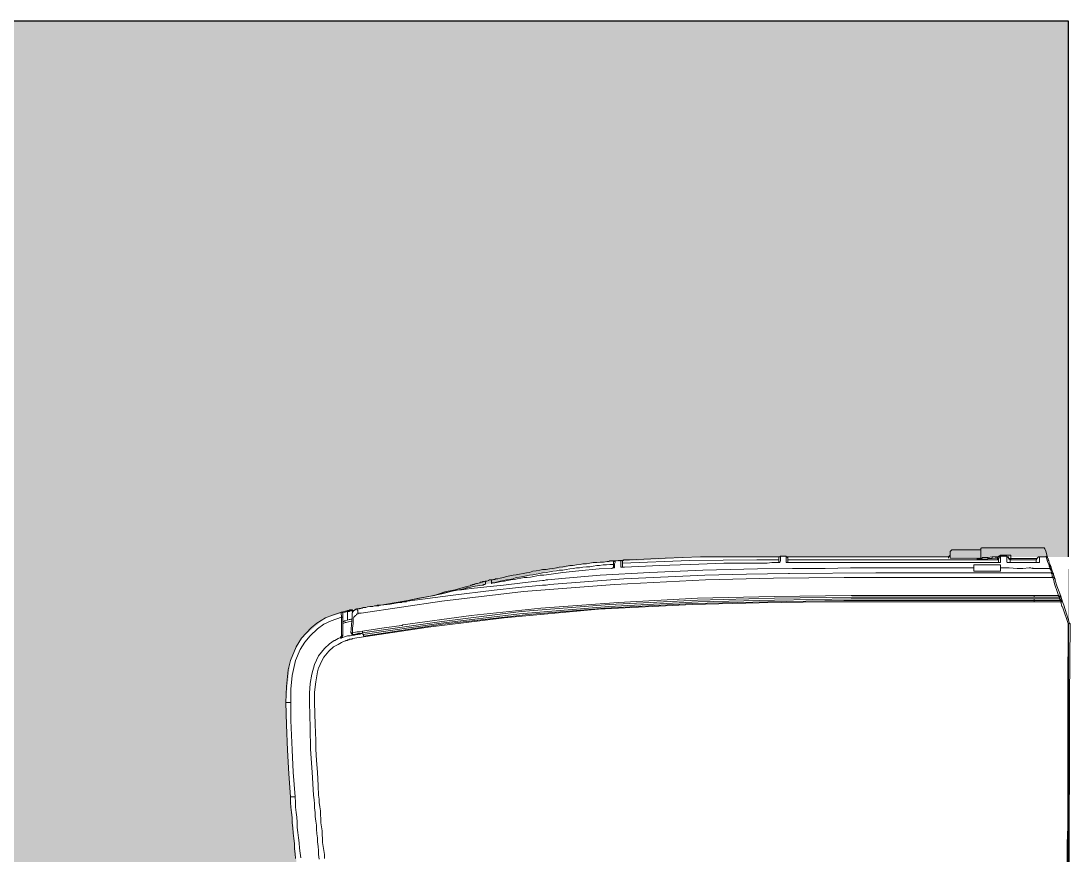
# Model space of a CAD drawing. Header units: millimetres. Extents: x -376000 to 292178, y -193032 to 188048.
# Drawn here: x -165378.8 to -165057.7, y -158762.5 to -158507.1 of the extents above; entities that cross this region are included whole.
import ezdxf

# ---------------------------------------------------------------- set-up
doc = ezdxf.new("R2010")
doc.units = ezdxf.units.MM
doc.layers.add('02_0.25', color=1, linetype='Continuous', lineweight=25, true_color=0xff0000)
doc.layers.add('04_0.10', color=7, linetype='Continuous', lineweight=9, true_color=0x0099ff)
doc.layers.add('_平面図（新設） (2D)', color=7, linetype='Continuous', lineweight=5)

# ---------------------------------------------------------------- blocks, each defined once
blk = doc.blocks.new('グループ-683')
at = {"layer": '04_0.10', "color": 251, "lineweight": 5}
for p, q in [((-165065.58, -158668.34), (-165065.93, -158668.34)), ((-165065.58, -158668.34), (-165065.93, -158668.34)), ((-165065.4, -158668.7), (-165065.58, -158668.34)), ((-165065.4, -158668.7), (-165065.05, -158669.4))]:
    blk.add_line(p, q, dxfattribs=at)
at = {"layer": '04_0.10', "color": 251, "lineweight": 5, "flags": 128}
for points in [[(-165093.78, -158669.05), (-165093.78, -158669.05), (-165093.61, -158669.05)], [(-165087.44, -158669.05), (-165090.43, -158669.05), (-165093.61, -158669.05)], [(-165086.55, -158669.05), (-165086.91, -158669.05), (-165087.26, -158669.05), (-165087.44, -158669.05)], [(-165084.97, -158669.05), (-165085.67, -158669.05), (-165086.55, -158669.05)], [(-165084.44, -158668.34), (-165084.44, -158668.34), (-165084.62, -158668.34), (-165084.79, -158668.34), (-165084.79, -158668.52), (-165084.97, -158668.52), (-165084.97, -158668.7), (-165084.97, -158668.87)], [(-165084.44, -158668.34), (-165084.44, -158668.34), (-165084.26, -158668.34), (-165084.09, -158668.34)], [(-165084.09, -158668.34), (-165079.68, -158668.34), (-165075.1, -158668.34), (-165070.52, -158668.34), (-165065.93, -158668.34)]]:
    blk.add_lwpolyline(points, dxfattribs=at)
at = {"color": 255, "linetype": 'Continuous'}
blk.add_wipeout([(-165251.62, -158682.77), (-165206.76, -158673.28), (-165170.8, -158671.16), (-165058, -158671.16), (-165059.24, -158955.81), (-165174.15, -158954.93), (-165182.96, -158951.05), (-165221.57, -158928.85), (-165251.35, -158909.28), (-165268.8, -158896.76), (-165276.03, -158870.5), (-165286.25, -158822.91), (-165294, -158769.87), (-165296.82, -158737.61), (-165297.71, -158715.75), (-165296.29, -158702.89), (-165292.95, -158696.01), (-165285.54, -158689.84), (-165277.26, -158687.38), (-165253.46, -158683.15), (-165252.23, -158682.97)], dxfattribs=at).dxf.layer = '04_0.10'
at = {"layer": '04_0.10', "color": 251, "lineweight": 5}
for p, q in [((-165144.54, -158670.99), (-165146.31, -158670.99)), ((-165094.31, -158670.64), (-165094.31, -158669.57)), ((-165094.31, -158671.52), (-165094.31, -158670.64)), ((-165084.97, -158671.52), (-165084.97, -158668.87)), ((-165077.04, -158670.99), (-165078.98, -158670.99)), ((-165076.51, -158670.64), (-165078.62, -158670.64)), ((-165076.86, -158671.16), (-165077.04, -158670.99)), ((-165076.51, -158670.64), (-165075.81, -158670.64)), ((-165075.81, -158671.69), (-165075.81, -158670.64)), ((-165064.52, -158671.34), (-165065.05, -158669.4)), ((-165064.88, -158670.99), (-165065.05, -158671.16)), ((-165199.01, -158672.57), (-165199.36, -158672.57)), ((-165198.83, -158672.57), (-165199.36, -158672.57)), ((-165194.78, -158674.33), (-165195.13, -158674.33)), ((-165192.49, -158672.04), (-165193.19, -158672.04)), ((-165146.83, -158672.04), (-165153.53, -158672.04)), ((-165147.89, -158671.16), (-165148.95, -158671.16)), ((-165147.89, -158671.16), (-165147.36, -158671.16)), ((-165147.01, -158672.92), (-165146.66, -158672.92)), ((-165146.48, -158672.92), (-165146.66, -158672.92)), ((-165144.37, -158672.92), (-165144.54, -158672.92)), ((-165144.37, -158672.92), (-165144.19, -158672.92)), ((-165079.51, -158672.04), (-165144.02, -158672.04)), ((-165143.49, -158671.16), (-165143.14, -158671.16)), ((-165141.9, -158671.16), (-165143.14, -158671.16)), ((-165142.96, -158671.16), (-165094.84, -158671.16)), ((-165086.03, -158671.52), (-165094.31, -158671.52)), ((-165082.85, -158671.34), (-165081.45, -158671.16)), ((-165082.68, -158671.69), (-165081.45, -158671.69)), ((-165080.39, -158671.16), (-165081.45, -158671.16)), ((-165080.39, -158671.52), (-165081.45, -158671.69)), ((-165079.86, -158671.16), (-165080.39, -158671.16)), ((-165080.39, -158671.52), (-165079.86, -158671.52)), ((-165079.86, -158671.52), (-165079.86, -158671.34)), ((-165079.86, -158671.52), (-165079.86, -158671.34)), ((-165079.86, -158671.52), (-165079.86, -158672.04)), ((-165079.51, -158672.92), (-165079.15, -158672.92)), ((-165079.33, -158671.16), (-165079.15, -158671.16)), ((-165078.98, -158672.75), (-165079.15, -158672.92)), ((-165077.04, -158672.75), (-165076.86, -158672.75)), ((-165076.86, -158672.92), (-165076.86, -158672.75)), ((-165076.69, -158672.92), (-165076.86, -158672.92)), ((-165075.98, -158672.92), (-165076.69, -158672.92)), ((-165076.51, -158671.52), (-165076.33, -158671.87)), ((-165076.16, -158671.87), (-165076.33, -158671.69)), ((-165076.33, -158671.87), (-165075.98, -158672.04)), ((-165076.16, -158671.87), (-165075.81, -158671.87)), ((-165075.81, -158671.87), (-165075.98, -158672.04)), ((-165068.05, -158672.04), (-165075.98, -158672.04)), ((-165075.81, -158671.69), (-165075.81, -158671.87)), ((-165075.81, -158671.69), (-165067.7, -158671.69)), ((-165067.35, -158672.92), (-165068.05, -158672.92)), ((-165067.7, -158671.69), (-165067.87, -158671.87)), ((-165067.7, -158671.52), (-165067.7, -158671.69)), ((-165067.17, -158672.92), (-165067.35, -158672.92)), ((-165066.99, -158672.92), (-165067.17, -158672.92)), ((-165065.4, -158671.16), (-165066.99, -158671.16)), ((-165065.05, -158671.16), (-165065.4, -158671.16)), ((-165063.82, -158673.63), (-165064.17, -158673.45)), ((-165063.47, -158674.16), (-165063.64, -158673.81)), ((-165063.47, -158674.33), (-165063.47, -158674.16)), ((-165063.47, -158674.33), (-165063.47, -158674.16)), ((-165063.47, -158674.33), (-165063.47, -158674.51)), ((-165063.47, -158674.33), (-165063.47, -158674.51)), ((-165197.06, -158674.51), (-165197.24, -158674.51)), ((-165099.77, -158674.51), (-165098.72, -158674.51)), ((-165099.77, -158674.51), (-165098.72, -158674.51)), ((-165098.72, -158674.51), (-165098.36, -158674.51)), ((-165098.72, -158674.51), (-165098.36, -158674.51)), ((-165098.36, -158674.51), (-165087.62, -158674.51)), ((-165098.36, -158674.51), (-165087.62, -158674.51)), ((-165087.62, -158674.51), (-165087.09, -158674.51)), ((-165087.62, -158674.51), (-165087.09, -158674.51)), ((-165080.04, -158675.57), (-165079.33, -158675.57)), ((-165073.87, -158674.69), (-165072.46, -158674.69)), ((-165073.87, -158674.69), (-165072.46, -158674.69)), ((-165072.1, -158674.69), (-165072.46, -158674.69)), ((-165072.1, -158674.69), (-165072.46, -158674.69)), ((-165072.1, -158674.69), (-165070.16, -158674.51)), ((-165072.1, -158674.69), (-165070.16, -158674.51)), ((-165070.16, -158674.51), (-165069.64, -158674.51)), ((-165070.16, -158674.51), (-165069.64, -158674.51)), ((-165070.16, -158674.51), (-165069.64, -158674.51)), ((-165063.82, -158674.69), (-165063.82, -158674.51)), ((-165063.82, -158674.69), (-165063.82, -158674.51)), ((-165063.47, -158674.51), (-165063.29, -158674.86)), ((-165063.47, -158674.51), (-165063.29, -158674.86)), ((-165063.29, -158674.86), (-165063.29, -158675.04)), ((-165063.29, -158674.86), (-165063.29, -158675.04)), ((-165063.29, -158675.04), (-165063.29, -158675.21)), ((-165063.29, -158675.04), (-165063.29, -158675.21)), ((-165063.29, -158675.04), (-165063.29, -158675.21)), ((-165063.29, -158675.21), (-165063.11, -158675.21)), ((-165063.29, -158675.21), (-165063.11, -158675.21)), ((-165063.29, -158675.21), (-165063.11, -158675.21)), ((-165063.11, -158675.39), (-165062.94, -158675.92)), ((-165063.11, -158675.39), (-165062.94, -158675.92)), ((-165063.11, -158675.39), (-165062.94, -158675.92)), ((-165062.94, -158675.92), (-165062.76, -158676.45)), ((-165062.94, -158675.92), (-165062.76, -158676.45)), ((-165062.94, -158675.92), (-165062.76, -158676.45)), ((-165062.76, -158676.45), (-165062.59, -158677.33)), ((-165062.76, -158676.45), (-165062.59, -158677.33)), ((-165062.76, -158676.45), (-165062.59, -158677.33)), ((-165062.59, -158677.33), (-165062.41, -158677.51)), ((-165062.59, -158677.33), (-165062.41, -158677.51)), ((-165062.41, -158677.33), (-165062.41, -158677.51)), ((-165062.41, -158677.51), (-165062.41, -158677.86)), ((-165062.41, -158677.51), (-165062.41, -158677.86)), ((-165062.41, -158677.51), (-165062.41, -158677.86)), ((-165242.72, -158680.33), (-165241.31, -158679.98)), ((-165239.01, -158679.27), (-165238.31, -158679.09)), ((-165236.55, -158679.45), (-165236.72, -158679.62)), ((-165234.61, -158679.09), (-165234.43, -158679.09)), ((-165232.84, -158677.86), (-165232.14, -158677.68)), ((-165062.41, -158679.45), (-165061.53, -158682.09)), ((-165062.41, -158679.45), (-165061.53, -158682.09)), ((-165062.23, -158678.04), (-165062.23, -158678.21)), ((-165062.23, -158678.04), (-165062.23, -158678.21)), ((-165062.23, -158678.04), (-165062.23, -158678.21)), ((-165062.06, -158678.57), (-165061.88, -158679.45)), ((-165062.06, -158678.57), (-165061.88, -158679.45)), ((-165062.06, -158678.57), (-165061.88, -158679.45)), ((-165061.88, -158679.45), (-165061.71, -158679.98)), ((-165061.88, -158679.45), (-165061.71, -158679.98)), ((-165061.88, -158679.45), (-165061.71, -158679.98)), ((-165061.71, -158679.98), (-165061.53, -158680.5)), ((-165061.71, -158679.98), (-165061.53, -158680.5)), ((-165061.71, -158679.98), (-165061.53, -158680.5)), ((-165061.53, -158680.5), (-165061.35, -158680.86)), ((-165061.53, -158680.5), (-165061.35, -158680.86)), ((-165061.53, -158680.5), (-165061.35, -158680.86)), ((-165061.53, -158682.09), (-165061.18, -158682.97)), ((-165061.53, -158682.09), (-165061.18, -158682.97)), ((-165061.53, -158682.09), (-165061.18, -158682.97)), ((-165061.35, -158680.86), (-165061, -158681.91)), ((-165061.35, -158680.86), (-165061, -158681.91)), ((-165061.35, -158680.86), (-165061, -158681.91)), ((-165060.82, -158683.15), (-165061.18, -158682.97)), ((-165061.18, -158682.97), (-165061.18, -158683.15)), ((-165061.18, -158682.97), (-165061.18, -158683.15)), ((-165061.18, -158682.97), (-165061.18, -158683.15)), ((-165061.18, -158683.15), (-165061, -158683.32)), ((-165061.18, -158683.15), (-165061, -158683.32)), ((-165061, -158681.91), (-165060.47, -158683.15)), ((-165061, -158681.91), (-165060.47, -158683.15)), ((-165061, -158681.91), (-165060.47, -158683.15)), ((-165061, -158683.32), (-165060.65, -158683.32)), ((-165061, -158683.32), (-165061, -158683.5)), ((-165061, -158683.32), (-165061, -158683.5)), ((-165060.82, -158684.03), (-165061, -158683.5)), ((-165060.82, -158684.03), (-165061, -158683.5)), ((-165060.65, -158683.32), (-165060.82, -158683.15)), ((-165060.82, -158683.5), (-165060.65, -158683.5)), ((-165060.65, -158683.5), (-165060.47, -158683.15)), ((-165060.47, -158683.15), (-165059.94, -158684.91)), ((-165060.47, -158683.15), (-165059.94, -158684.91)), ((-165275.85, -158687.2), (-165275.85, -158687.03)), ((-165274.09, -158686.67), (-165274.26, -158686.85)), ((-165268.8, -158685.97), (-165268.98, -158685.97)), ((-165084.97, -158684.91), (-165086.2, -158684.91)), ((-165084.97, -158684.91), (-165086.2, -158684.91)), ((-165068.58, -158684.56), (-165065.4, -158684.56)), ((-165068.58, -158684.91), (-165060.47, -158684.91)), ((-165065.4, -158684.56), (-165060.82, -158684.56)), ((-165060.82, -158684.56), (-165060.47, -158684.56)), ((-165060.12, -158684.74), (-165060.47, -158684.56)), ((-165060.3, -158684.74), (-165060.47, -158684.74)), ((-165060.12, -158686.32), (-165060.47, -158684.91)), ((-165060.47, -158684.91), (-165060.12, -158684.91)), ((-165060.3, -158684.74), (-165060.12, -158684.91)), ((-165059.94, -158684.91), (-165060.12, -158684.74)), ((-165059.94, -158686.5), (-165060.12, -158686.32)), ((-165059.94, -158684.91), (-165059.59, -158685.97)), ((-165059.94, -158684.91), (-165059.59, -158685.97)), ((-165059.77, -158687.03), (-165059.94, -158686.5)), ((-165059.77, -158687.03), (-165059.94, -158686.5)), ((-165058.18, -158691.61), (-165059.77, -158687.03)), ((-165059.59, -158685.97), (-165057.83, -158691.61)), ((-165280.61, -158688.08), (-165279.02, -158687.73)), ((-165280.26, -158688.26), (-165280.61, -158688.08)), ((-165280.61, -158695.13), (-165280.61, -158689.67)), ((-165280.26, -158688.26), (-165278.85, -158687.91)), ((-165280.26, -158689.67), (-165280.26, -158688.43)), ((-165280.26, -158690.38), (-165280.26, -158689.67)), ((-165280.26, -158690.38), (-165280.26, -158691.61)), ((-165278.85, -158687.91), (-165278.85, -158690.02)), ((-165277.44, -158689.49), (-165277.79, -158694.43)), ((-165277.44, -158689.49), (-165277.44, -158688.96)), ((-165277.26, -158688.26), (-165277.26, -158687.55)), ((-165275.5, -158688.43), (-165274.61, -158688.43)), ((-165280.26, -158695.13), (-165280.26, -158691.61)), ((-165058.18, -158691.79), (-165058.36, -158711.7)), ((-165058.18, -158691.61), (-165058.18, -158691.79)), ((-165057.65, -158691.61), (-165058.18, -158691.61)), ((-165058.18, -158691.61), (-165058.18, -158691.79)), ((-165057.65, -158691.79), (-165057.83, -158714.17)), ((-165057.65, -158691.61), (-165057.65, -158691.79)), ((-165277.79, -158694.43), (-165277.61, -158694.78)), ((-165277.61, -158694.43), (-165277.61, -158694.78)), ((-165277.26, -158694.43), (-165277.61, -158694.43)), ((-165277.61, -158694.78), (-165277.09, -158694.96)), ((-165277.61, -158694.78), (-165277.26, -158694.78)), ((-165274.09, -158694.96), (-165274.09, -158694.43)), ((-165279.55, -158696.9), (-165280.61, -158697.43)), ((-165058.36, -158711.7), (-165058.36, -158714.17)), ((-165058.36, -158714.17), (-165058.36, -158714.34)), ((-165058.36, -158714.52), (-165058.36, -158714.34)), ((-165058.36, -158714.52), (-165058.36, -158714.34)), ((-165058.36, -158723.51), (-165058.36, -158714.52)), ((-165057.83, -158714.17), (-165057.83, -158714.34)), ((-165057.83, -158714.34), (-165057.83, -158714.52)), ((-165057.83, -158714.34), (-165057.83, -158714.52)), ((-165057.83, -158714.52), (-165057.83, -158723.51)), ((-165058.36, -158724.04), (-165058.36, -158723.51)), ((-165058.36, -158724.04), (-165058.36, -158723.51)), ((-165058.36, -158725.27), (-165058.36, -158724.04)), ((-165058.36, -158725.8), (-165058.36, -158725.27)), ((-165058.36, -158725.8), (-165058.36, -158725.27)), ((-165057.83, -158723.51), (-165057.83, -158724.39)), ((-165057.83, -158724.39), (-165057.83, -158725.8)), ((-165058.36, -158737.43), (-165058.36, -158725.8)), ((-165057.83, -158725.8), (-165057.83, -158737.43)), ((-165058.36, -158737.96), (-165058.36, -158737.43)), ((-165058.36, -158737.96), (-165058.36, -158737.43)), ((-165058.36, -158737.96), (-165058.36, -158737.43)), ((-165058.36, -158739.37), (-165058.36, -158737.96)), ((-165058.36, -158739.37), (-165058.36, -158737.96)), ((-165058.36, -158739.37), (-165058.36, -158737.96)), ((-165057.83, -158737.43), (-165057.83, -158739.72)), ((-165057.83, -158737.43), (-165057.83, -158739.72)), ((-165058.36, -158739.72), (-165058.36, -158739.37)), ((-165058.36, -158739.72), (-165058.36, -158739.37)), ((-165058.36, -158739.9), (-165058.36, -158739.72)), ((-165058.36, -158739.9), (-165058.36, -158739.72)), ((-165058.36, -158740.43), (-165058.36, -158739.9)), ((-165058.36, -158740.43), (-165058.36, -158739.9)), ((-165058.36, -158740.43), (-165058.36, -158739.9)), ((-165058.36, -158740.78), (-165058.36, -158740.43)), ((-165058.36, -158740.78), (-165058.36, -158740.43)), ((-165058.36, -158740.78), (-165058.36, -158740.43)), ((-165058.36, -158741.49), (-165058.36, -158740.78)), ((-165058.36, -158741.49), (-165058.36, -158740.78)), ((-165058.36, -158741.49), (-165058.36, -158740.78)), ((-165058.36, -158751.36), (-165058.36, -158741.49)), ((-165057.83, -158741.49), (-165058, -158751.36)), ((-165057.83, -158739.72), (-165057.83, -158739.9)), ((-165057.83, -158739.72), (-165057.83, -158739.9)), ((-165057.83, -158739.9), (-165057.83, -158740.6)), ((-165057.83, -158739.9), (-165057.83, -158740.6)), ((-165057.83, -158739.9), (-165057.83, -158740.6)), ((-165057.83, -158740.6), (-165057.83, -158741.49)), ((-165057.83, -158740.6), (-165057.83, -158741.49)), ((-165057.83, -158740.6), (-165057.83, -158741.49)), ((-165296.29, -158744.83), (-165296.29, -158744.66)), ((-165058.36, -158751.88), (-165058.36, -158751.36)), ((-165058.36, -158751.88), (-165058.36, -158751.36)), ((-165058.36, -158751.88), (-165058.36, -158751.36)), ((-165058, -158751.36), (-165058, -158753.82)), ((-165058.53, -158758.93), (-165058.36, -158753.82)), ((-165058.36, -158753.3), (-165058.36, -158751.88)), ((-165058.36, -158753.3), (-165058.36, -158751.88)), ((-165058.36, -158753.82), (-165058.36, -158753.3)), ((-165058.36, -158753.82), (-165058.36, -158753.3)), ((-165058, -158753.82), (-165058, -158757.35)), ((-165058, -158753.82), (-165058, -158757.35)), ((-165058, -158758.23), (-165058, -158757.35)), ((-165058, -158758.23), (-165058, -158757.35)), ((-165058.53, -158759.46), (-165058.53, -158758.93)), ((-165058.53, -158759.46), (-165058.53, -158758.93)), ((-165058.53, -158759.46), (-165058.53, -158758.93)), ((-165058.53, -158765.46), (-165058.53, -158759.46)), ((-165058, -158759.46), (-165058, -158758.23)), ((-165058, -158765.46), (-165058, -158759.46))]:
    blk.add_line(p, q, dxfattribs=at)
at = {"layer": '04_0.10', "color": 251, "lineweight": 5, "flags": 128}
for points in [[(-165058, -158787.49), (-165057.83, -158723.51), (-165057.83, -158714.52), (-165057.83, -158714.17), (-165057.65, -158691.79), (-165057.83, -158691.61), (-165059.59, -158685.97), (-165059.94, -158684.91), (-165061, -158681.91), (-165061.35, -158680.86), (-165061.71, -158679.98), (-165061.88, -158679.45), (-165062.23, -158678.21), (-165062.23, -158678.04), (-165062.94, -158675.92), (-165063.11, -158675.39), (-165063.82, -158673.45), (-165063.82, -158673.28), (-165064, -158672.92), (-165064, -158672.75), (-165064.17, -158672.4), (-165064.52, -158671.34), (-165065.05, -158669.4), (-165065.4, -158668.7), (-165065.58, -158668.34), (-165070.52, -158668.34), (-165075.1, -158668.34), (-165079.68, -158668.34), (-165084.09, -158668.34), (-165084.44, -158668.34), (-165084.44, -158668.34), (-165084.62, -158668.34), (-165084.79, -158668.34), (-165084.79, -158668.52), (-165084.97, -158668.52), (-165084.97, -158668.7), (-165084.97, -158668.87), (-165084.97, -158669.05), (-165085.67, -158669.05), (-165086.55, -158669.05), (-165093.78, -158669.05), (-165093.78, -158669.05), (-165093.96, -158669.05), (-165093.96, -158669.22), (-165094.14, -158669.22), (-165094.14, -158669.4), (-165094.31, -158669.4), (-165094.31, -158669.57), (-165094.31, -158670.64), (-165094.84, -158671.16), (-165142.96, -158671.16), (-165144.54, -158671.16), (-165144.54, -158670.99), (-165146.31, -158670.99), (-165146.31, -158671.16), (-165147.89, -158671.16), (-165160.93, -158671.16), (-165170.8, -158671.16), (-165181.56, -158671.52), (-165192.49, -158672.04), (-165193.19, -158672.04), (-165193.37, -158672.04), (-165193.72, -158672.04), (-165193.89, -158672.04), (-165194.07, -158672.04), (-165195.13, -158672.22), (-165196.01, -158672.22), (-165196.89, -158672.4), (-165197.95, -158672.4), (-165198.3, -158672.4), (-165198.48, -158672.4), (-165198.83, -158672.57), (-165199.36, -158672.57), (-165200.42, -158672.75), (-165201.47, -158672.75), (-165202.53, -158672.92), (-165203.59, -158672.92), (-165204.64, -158673.1), (-165205.7, -158673.28), (-165206.76, -158673.28), (-165207.64, -158673.45), (-165208.7, -158673.63), (-165209.76, -158673.81), (-165210.81, -158673.81), (-165211.87, -158673.98), (-165212.93, -158674.16), (-165213.99, -158674.33), (-165214.87, -158674.51), (-165215.93, -158674.69), (-165216.98, -158674.86), (-165218.04, -158675.04), (-165219.1, -158675.04), (-165219.98, -158675.21), (-165221.04, -158675.39), (-165222.09, -158675.57), (-165223.15, -158675.92), (-165224.03, -158676.09), (-165225.09, -158676.27), (-165226.15, -158676.45), (-165227.21, -158676.63), (-165228.09, -158676.8), (-165229.14, -158676.98), (-165230.2, -158677.16), (-165231.08, -158677.51), (-165232.14, -158677.68), (-165232.84, -158677.86), (-165233.2, -158677.86), (-165233.55, -158677.86), (-165233.73, -158678.04), (-165234.79, -158678.21), (-165235.31, -158678.21), (-165235.67, -158678.39), (-165236.19, -158678.57), (-165236.55, -158678.57), (-165237.6, -158678.92), (-165237.78, -158678.92), (-165237.96, -158678.92), (-165238.13, -158678.92), (-165238.31, -158679.09), (-165239.01, -158679.27), (-165239.01, -158679.27), (-165239.19, -158679.27), (-165239.36, -158679.27), (-165239.72, -158679.45), (-165240.07, -158679.62), (-165240.42, -158679.62), (-165240.78, -158679.8), (-165241.13, -158679.8), (-165241.31, -158679.98), (-165242.72, -158680.33), (-165245.89, -158681.21), (-165249.06, -158681.91), (-165252.23, -158682.97), (-165253.46, -158683.15), (-165256.99, -158683.85), (-165260.34, -158684.56), (-165264.57, -158685.26), (-165268.63, -158685.97), (-165270.21, -158686.14), (-165270.56, -158686.14), (-165271.09, -158686.32), (-165271.97, -158686.32), (-165272.68, -158686.5), (-165273.21, -158686.67), (-165273.56, -158686.67), (-165275.85, -158687.03), (-165275.85, -158687.03), (-165276.03, -158687.03), (-165276.03, -158687.2), (-165276.2, -158687.2), (-165276.38, -158687.2), (-165276.38, -158687.38), (-165276.56, -158687.38), (-165276.73, -158687.38), (-165276.73, -158687.55), (-165277.61, -158687.38), (-165277.79, -158687.38), (-165278.14, -158687.38), (-165278.32, -158687.55), (-165278.49, -158687.55), (-165278.85, -158687.55), (-165279.02, -158687.73), (-165280.61, -158688.08), (-165283.43, -158688.96), (-165285.54, -158689.84), (-165288.19, -158691.43), (-165289.95, -158692.84), (-165292.95, -158696.01), (-165294.53, -158698.66), (-165296.29, -158702.89), (-165297, -158705.71), (-165297.53, -158710.82), (-165297.71, -158715.75), (-165297.53, -158722.63), (-165297.18, -158730.38), (-165296.82, -158737.61), (-165296.29, -158744.66), (-165296.29, -158744.83), (-165296.29, -158746.42), (-165296.12, -158747.83), (-165295.94, -158749.42), (-165295.76, -158751), (-165295.76, -158752.59), (-165295.59, -158754.18), (-165295.41, -158755.76), (-165295.24, -158757.35), (-165295.06, -158758.93), (-165295.06, -158760.52), (-165294.88, -158762.11), (-165294.71, -158763.52)], [(-165146.31, -158670.99), (-165146.31, -158670.99), (-165146.48, -158671.16), (-165146.66, -158671.16), (-165146.83, -158671.34), (-165146.83, -158671.52)], [(-165146.48, -158672.92), (-165146.31, -158672.22), (-165146.31, -158671.69), (-165146.31, -158671.34), (-165146.31, -158671.16), (-165146.31, -158670.99)], [(-165144.02, -158671.52), (-165144.02, -158671.52), (-165144.02, -158671.34), (-165144.19, -158671.34), (-165144.19, -158671.16), (-165144.37, -158671.16), (-165144.54, -158671.16), (-165144.54, -158670.99)], [(-165144.54, -158670.99), (-165144.54, -158671.16), (-165144.54, -158671.34), (-165144.54, -158671.69), (-165144.54, -158672.04), (-165144.54, -158672.4), (-165144.54, -158672.57), (-165144.54, -158672.75), (-165144.54, -158672.92)], [(-165094.84, -158671.16), (-165094.84, -158671.16), (-165094.67, -158671.16), (-165094.67, -158670.99), (-165094.49, -158670.99), (-165094.49, -158670.81), (-165094.31, -158670.81), (-165094.31, -158670.64)], [(-165093.78, -158669.05), (-165093.78, -158669.05), (-165093.96, -158669.05), (-165093.96, -158669.22), (-165094.14, -158669.22), (-165094.14, -158669.4), (-165094.31, -158669.4), (-165094.31, -158669.57)], [(-165078.62, -158670.64), (-165078.62, -158670.64), (-165078.8, -158670.64), (-165078.98, -158670.64), (-165079.15, -158670.81), (-165079.33, -158670.81), (-165079.33, -158670.99), (-165079.51, -158670.99), (-165079.51, -158671.16)], [(-165078.98, -158670.99), (-165078.98, -158671.16), (-165078.98, -158671.34), (-165078.98, -158671.69), (-165078.98, -158671.87), (-165078.98, -158672.22), (-165078.98, -158672.4), (-165078.98, -158672.57), (-165078.98, -158672.75)], [(-165077.04, -158670.99), (-165077.04, -158671.16), (-165077.04, -158671.34), (-165077.04, -158672.04), (-165077.04, -158672.75)], [(-165064.52, -158671.34), (-165064.52, -158671.34), (-165064.52, -158671.16), (-165064.7, -158671.16), (-165064.88, -158671.16), (-165064.88, -158670.99)], [(-165064.17, -158673.45), (-165064.52, -158672.57), (-165064.7, -158671.87), (-165064.88, -158671.52), (-165064.88, -158671.34), (-165064.88, -158670.99)], [(-165199.36, -158672.57), (-165200.42, -158672.75), (-165201.47, -158672.75), (-165202.53, -158672.92), (-165203.59, -158672.92), (-165204.64, -158673.1), (-165205.7, -158673.28), (-165206.76, -158673.28), (-165207.64, -158673.45), (-165208.7, -158673.63), (-165209.76, -158673.81), (-165210.81, -158673.81), (-165211.87, -158673.98), (-165212.93, -158674.16), (-165213.99, -158674.33), (-165214.87, -158674.51), (-165215.93, -158674.69), (-165216.98, -158674.86), (-165218.04, -158675.04)], [(-165197.42, -158673.45), (-165198.48, -158673.45), (-165199.54, -158673.63), (-165200.59, -158673.63), (-165201.65, -158673.81), (-165202.53, -158673.81), (-165203.59, -158673.98), (-165204.64, -158674.16), (-165205.7, -158674.16), (-165206.76, -158674.33), (-165207.82, -158674.51), (-165208.7, -158674.51), (-165209.76, -158674.69), (-165210.81, -158674.86), (-165211.87, -158675.04), (-165212.93, -158675.21), (-165213.99, -158675.21), (-165214.87, -158675.39), (-165215.93, -158675.57), (-165216.98, -158675.74), (-165218.04, -158675.92)], [(-165197.95, -158672.4), (-165198.3, -158672.4), (-165198.48, -158672.4), (-165198.83, -158672.57)], [(-165197.95, -158672.4), (-165197.59, -158672.4), (-165197.24, -158672.4), (-165197.06, -158672.4)], [(-165197.06, -158672.4), (-165197.06, -158672.4), (-165197.24, -158672.4), (-165197.24, -158672.57), (-165197.42, -158672.57), (-165197.42, -158672.75)], [(-165197.42, -158673.45), (-165197.42, -158673.28), (-165197.42, -158673.1), (-165197.42, -158672.92), (-165197.42, -158672.75)], [(-165197.42, -158674.51), (-165197.42, -158673.81), (-165197.42, -158673.45)], [(-165197.06, -158674.51), (-165197.06, -158674.33), (-165197.06, -158674.16), (-165197.06, -158673.81), (-165197.06, -158673.63), (-165197.06, -158673.28), (-165196.89, -158672.92), (-165196.89, -158672.57), (-165196.89, -158672.4)], [(-165195.13, -158672.22), (-165196.01, -158672.22), (-165196.89, -158672.4)], [(-165194.6, -158672.75), (-165194.6, -158672.57), (-165194.6, -158672.4), (-165194.78, -158672.4), (-165194.78, -158672.22), (-165194.95, -158672.22), (-165195.13, -158672.22)], [(-165195.13, -158672.22), (-165195.13, -158672.4), (-165195.13, -158672.57), (-165195.13, -158672.75), (-165195.13, -158673.1), (-165195.13, -158673.45), (-165195.13, -158673.63), (-165195.13, -158673.98), (-165195.13, -158674.16), (-165195.13, -158674.33)], [(-165194.78, -158674.33), (-165194.95, -158674.33), (-165195.13, -158674.33)], [(-165194.95, -158672.22), (-165194.95, -158672.22), (-165194.78, -158672.22), (-165194.42, -158672.22), (-165194.25, -158672.04), (-165194.07, -158672.04)], [(-165194.07, -158674.33), (-165194.42, -158674.33), (-165194.78, -158674.33)], [(-165153.53, -158672.04), (-165174.15, -158672.22), (-165194.6, -158673.1)], [(-165194.6, -158672.75), (-165194.6, -158672.75), (-165194.6, -158672.92), (-165194.6, -158673.1)], [(-165194.6, -158673.1), (-165194.6, -158673.63), (-165194.6, -158674.33)], [(-165194.07, -158672.04), (-165193.89, -158672.04), (-165193.72, -158672.04), (-165193.37, -158672.04), (-165193.19, -158672.04)], [(-165194.07, -158674.33), (-165183.32, -158673.81), (-165173.8, -158673.45), (-165163.58, -158673.1), (-165153.53, -158673.1)], [(-165147.89, -158671.16), (-165160.93, -158671.16), (-165170.8, -158671.16), (-165181.56, -158671.52), (-165192.49, -158672.04)], [(-165153.53, -158673.1), (-165151.95, -158673.1), (-165150.36, -158673.1), (-165148.95, -158672.92), (-165147.36, -158672.92)], [(-165147.36, -158671.16), (-165147.01, -158671.16), (-165146.66, -158671.16), (-165146.48, -158671.16)], [(-165147.01, -158672.92), (-165147.19, -158672.92), (-165147.36, -158672.92)], [(-165146.48, -158672.92), (-165146.48, -158672.92), (-165146.66, -158672.92), (-165146.83, -158672.92), (-165147.01, -158672.92)], [(-165146.83, -158672.04), (-165146.83, -158671.87), (-165146.83, -158671.69), (-165146.83, -158671.52)], [(-165146.83, -158672.92), (-165146.83, -158672.4), (-165146.83, -158672.04)], [(-165144.54, -158672.92), (-165144.37, -158672.92), (-165144.19, -158672.92)], [(-165144.37, -158671.16), (-165144.37, -158671.16), (-165144.19, -158671.16), (-165143.84, -158671.16), (-165143.49, -158671.16)], [(-165144.19, -158672.92), (-165143.84, -158672.92), (-165143.49, -158672.92)], [(-165144.02, -158671.52), (-165144.02, -158671.69), (-165144.02, -158671.87), (-165144.02, -158672.04)], [(-165144.02, -158672.04), (-165144.02, -158672.4), (-165144.02, -158672.92)], [(-165143.49, -158672.92), (-165127.44, -158672.92), (-165111.76, -158672.92), (-165095.72, -158672.92), (-165080.04, -158672.92)], [(-165094.84, -158671.16), (-165094.84, -158671.16), (-165094.84, -158671.34), (-165094.84, -158671.52)], [(-165087.09, -158673.63), (-165087.09, -158673.81), (-165087.09, -158674.16), (-165087.09, -158674.33), (-165087.09, -158674.51)], [(-165087.09, -158673.63), (-165087.09, -158673.63), (-165086.91, -158673.63), (-165086.55, -158673.63), (-165086.2, -158673.63)], [(-165080.04, -158673.63), (-165081.45, -158673.63), (-165083.03, -158673.63), (-165084.62, -158673.63), (-165086.2, -158673.63)], [(-165086.03, -158671.52), (-165085.85, -158671.52), (-165085.5, -158671.52), (-165085.14, -158671.52), (-165084.97, -158671.52)], [(-165086.03, -158671.87), (-165086.03, -158671.69), (-165086.03, -158671.52)], [(-165086.03, -158671.87), (-165085.85, -158671.87), (-165085.5, -158671.87), (-165085.14, -158671.87), (-165084.97, -158671.87), (-165084.62, -158671.87), (-165084.44, -158671.87), (-165084.09, -158671.87), (-165083.91, -158671.87), (-165083.56, -158671.87), (-165083.21, -158671.87), (-165083.03, -158671.87), (-165082.68, -158671.69)], [(-165084.97, -158671.52), (-165084.62, -158671.52), (-165084.44, -158671.34), (-165084.09, -158671.34), (-165083.91, -158671.34), (-165083.56, -158671.34), (-165083.38, -158671.34), (-165083.03, -158671.34), (-165082.85, -158671.34)], [(-165082.68, -158671.69), (-165082.68, -158671.69), (-165082.68, -158671.52), (-165082.85, -158671.52), (-165082.85, -158671.34)], [(-165081.45, -158671.69), (-165081.45, -158671.52), (-165081.45, -158671.34), (-165081.45, -158671.16)], [(-165080.39, -158671.52), (-165080.39, -158671.34), (-165080.39, -158671.16)], [(-165079.51, -158672.92), (-165079.68, -158672.92), (-165080.04, -158672.92)], [(-165080.04, -158673.63), (-165079.51, -158673.63), (-165079.15, -158673.63), (-165078.98, -158673.63)], [(-165079.33, -158671.16), (-165079.68, -158671.16), (-165079.86, -158671.16)], [(-165079.86, -158671.34), (-165079.86, -158671.34), (-165079.86, -158671.16)], [(-165079.51, -158671.52), (-165079.51, -158671.52), (-165079.68, -158671.52), (-165079.86, -158671.52)], [(-165078.98, -158671.16), (-165078.98, -158671.16), (-165079.15, -158671.16), (-165079.33, -158671.16), (-165079.33, -158671.34), (-165079.33, -158671.52), (-165079.51, -158671.52)], [(-165079.51, -158671.52), (-165079.51, -158671.69), (-165079.51, -158671.87), (-165079.51, -158672.04)], [(-165079.51, -158672.04), (-165079.51, -158672.4), (-165079.51, -158672.92)], [(-165078.98, -158672.75), (-165078.98, -158672.92), (-165079.15, -158672.92), (-165079.33, -158672.92), (-165079.51, -158672.92)], [(-165078.98, -158671.16), (-165078.98, -158671.16), (-165079.15, -158671.16)], [(-165078.98, -158674.51), (-165078.98, -158674.33), (-165078.98, -158674.16), (-165078.98, -158673.81), (-165078.98, -158673.63)], [(-165076.51, -158671.52), (-165076.51, -158671.52), (-165076.51, -158671.34), (-165076.69, -158671.34), (-165076.69, -158671.16), (-165076.86, -158671.16)], [(-165076.86, -158671.16), (-165076.69, -158671.16), (-165076.51, -158671.16), (-165076.51, -158671.34), (-165076.51, -158671.52), (-165076.33, -158671.52)], [(-165076.51, -158671.52), (-165076.51, -158671.52), (-165076.33, -158671.69)], [(-165076.33, -158671.69), (-165075.98, -158671.69), (-165075.81, -158671.69)], [(-165076.16, -158671.87), (-165076.16, -158671.87), (-165076.33, -158671.87)], [(-165075.98, -158672.92), (-165075.98, -158672.92), (-165075.98, -158672.57), (-165075.98, -158672.4), (-165075.98, -158672.22), (-165075.98, -158672.04)], [(-165068.05, -158672.92), (-165068.05, -158672.92), (-165068.4, -158672.92), (-165068.75, -158672.92), (-165069.28, -158672.92), (-165069.99, -158672.92), (-165070.52, -158672.92), (-165071.22, -158672.92), (-165071.93, -158672.92), (-165074.04, -158672.92), (-165075.98, -158672.92)], [(-165067.87, -158671.87), (-165067.87, -158672.04), (-165068.05, -158672.04)], [(-165068.05, -158672.04), (-165068.05, -158672.04), (-165068.05, -158672.22), (-165068.05, -158672.4), (-165068.05, -158672.57), (-165068.05, -158672.92)], [(-165067.7, -158671.52), (-165067.52, -158671.34), (-165067.35, -158671.16), (-165067.17, -158671.16), (-165066.99, -158671.16)], [(-165066.99, -158672.92), (-165066.99, -158672.92), (-165067.17, -158672.92)], [(-165066.99, -158672.92), (-165066.99, -158672.04), (-165066.99, -158671.34), (-165066.99, -158671.16)], [(-165064.17, -158672.4), (-165064.35, -158672.04), (-165064.35, -158671.69), (-165064.52, -158671.52)], [(-165064.17, -158672.4), (-165064, -158672.75), (-165064, -158672.92), (-165063.82, -158673.28), (-165063.82, -158673.45)], [(-165063.82, -158674.51), (-165063.82, -158674.33), (-165064, -158673.98), (-165064, -158673.63), (-165064.17, -158673.45)], [(-165063.64, -158673.81), (-165063.82, -158673.63), (-165063.82, -158673.45)], [(-165274.61, -158688.43), (-165249.94, -158684.74), (-165224.91, -158681.74), (-165197.06, -158679.62), (-165169.22, -158678.21), (-165148.42, -158677.68), (-165126.74, -158677.51)], [(-165218.04, -158675.92), (-165219.1, -158676.09), (-165219.98, -158676.27), (-165221.04, -158676.45), (-165222.09, -158676.63), (-165223.15, -158676.8), (-165224.03, -158676.98), (-165225.09, -158677.16), (-165226.15, -158677.33), (-165227.21, -158677.51), (-165228.09, -158677.86), (-165229.14, -158678.04), (-165230.2, -158678.21), (-165231.08, -158678.39), (-165232.14, -158678.57), (-165233.2, -158678.92), (-165234.08, -158679.09)], [(-165217.86, -158676.63), (-165218.75, -158676.8), (-165219.8, -158676.8), (-165220.86, -158676.98), (-165221.74, -158677.16), (-165222.8, -158677.33), (-165223.86, -158677.51), (-165224.74, -158677.51), (-165225.79, -158677.68), (-165226.85, -158677.86), (-165227.74, -158678.04), (-165228.79, -158678.21), (-165229.85, -158678.39), (-165230.73, -158678.57), (-165231.79, -158678.74), (-165232.67, -158678.92), (-165233.73, -158679.09)], [(-165218.04, -158675.04), (-165219.1, -158675.04), (-165219.98, -158675.21), (-165221.04, -158675.39), (-165222.09, -158675.57), (-165223.15, -158675.92), (-165224.03, -158676.09), (-165225.09, -158676.27), (-165226.15, -158676.45), (-165227.21, -158676.63), (-165228.09, -158676.8), (-165229.14, -158676.98), (-165230.2, -158677.16), (-165231.08, -158677.51), (-165232.14, -158677.68)], [(-165197.95, -158674.69), (-165201.83, -158674.86), (-165207.99, -158675.39), (-165212.93, -158675.92), (-165217.86, -158676.63)], [(-165217.51, -158678.21), (-165212.05, -158677.68), (-165201.47, -158676.8), (-165186.32, -158675.92), (-165170.1, -158675.21), (-165153.36, -158674.86)], [(-165216.98, -158679.62), (-165194.25, -158677.86), (-165169.39, -158676.8), (-165156.71, -158676.45), (-165143.84, -158676.27)], [(-165197.24, -158674.51), (-165197.24, -158674.51), (-165197.59, -158674.51), (-165197.95, -158674.69)], [(-165197.06, -158674.51), (-165197.06, -158674.51), (-165197.24, -158674.51)], [(-165153.36, -158674.86), (-165142.61, -158674.69), (-165132.56, -158674.69), (-165124.8, -158674.51), (-165120.92, -158674.51)], [(-165143.84, -158676.27), (-165143.66, -158676.27), (-165143.49, -158676.27)], [(-165143.49, -158676.27), (-165117.05, -158676.09), (-165086.2, -158676.09)], [(-165126.74, -158677.51), (-165120.92, -158677.51), (-165114.94, -158677.51)], [(-165126.74, -158677.51), (-165120.92, -158677.51), (-165114.94, -158677.51)], [(-165120.92, -158674.51), (-165110.53, -158674.51), (-165099.77, -158674.51)], [(-165120.92, -158674.51), (-165110.53, -158674.51), (-165099.77, -158674.51)], [(-165114.94, -158677.51), (-165114.94, -158677.51), (-165114.76, -158677.51)], [(-165114.94, -158677.51), (-165114.94, -158677.51), (-165114.76, -158677.51)], [(-165114.76, -158677.51), (-165112.99, -158677.51), (-165111.23, -158677.51)], [(-165114.76, -158677.51), (-165112.99, -158677.51), (-165111.23, -158677.51)], [(-165111.23, -158677.51), (-165104.71, -158677.51), (-165098.01, -158677.51)], [(-165098.01, -158677.51), (-165092.9, -158677.51), (-165087.44, -158677.51)], [(-165087.44, -158677.51), (-165087.26, -158677.51), (-165086.91, -158677.51)], [(-165087.44, -158677.51), (-165087.26, -158677.51), (-165086.91, -158677.51)], [(-165087.09, -158674.51), (-165087.09, -158674.69), (-165087.09, -158674.86), (-165087.09, -158675.04), (-165087.09, -158675.21), (-165087.09, -158675.39)], [(-165086.91, -158675.57), (-165087.09, -158675.57), (-165087.09, -158675.39)], [(-165086.2, -158675.57), (-165086.55, -158675.57), (-165086.91, -158675.57)], [(-165086.91, -158677.51), (-165086.73, -158677.51), (-165086.55, -158677.51)], [(-165086.55, -158677.51), (-165075.1, -158677.51), (-165062.94, -158677.51)], [(-165086.2, -158675.57), (-165084.62, -158675.57), (-165083.03, -158675.57), (-165081.45, -158675.57), (-165080.04, -158675.57)], [(-165080.04, -158676.09), (-165081.45, -158676.09), (-165083.03, -158676.09), (-165084.62, -158676.09), (-165086.2, -158676.09)], [(-165080.04, -158676.09), (-165078.45, -158676.09), (-165076.86, -158676.09)], [(-165078.98, -158675.39), (-165078.98, -158675.57), (-165079.15, -158675.57), (-165079.33, -158675.57)], [(-165078.98, -158675.39), (-165078.98, -158675.21), (-165078.98, -158675.04), (-165078.98, -158674.86), (-165078.98, -158674.51)], [(-165078.98, -158674.51), (-165076.33, -158674.51), (-165073.87, -158674.69)], [(-165076.86, -158676.09), (-165075.98, -158676.09), (-165075.28, -158676.09)], [(-165075.28, -158676.09), (-165069.46, -158676.09), (-165063.29, -158676.09)], [(-165069.64, -158674.51), (-165069.28, -158674.69), (-165068.93, -158674.51)], [(-165068.93, -158674.69), (-165066.29, -158674.69), (-165063.82, -158674.69)], [(-165063.29, -158674.86), (-165063.29, -158674.86), (-165063.47, -158674.86), (-165063.47, -158674.69), (-165063.64, -158674.69), (-165063.82, -158674.69)], [(-165063.82, -158674.69), (-165063.64, -158675.04), (-165063.47, -158675.57)], [(-165063.82, -158674.69), (-165063.64, -158675.04), (-165063.47, -158675.57)], [(-165063.47, -158675.57), (-165063.29, -158675.92), (-165063.29, -158676.09)], [(-165063.47, -158675.57), (-165063.29, -158675.92), (-165063.29, -158676.09)], [(-165062.76, -158676.45), (-165062.76, -158676.45), (-165062.76, -158676.27), (-165062.94, -158676.27), (-165062.94, -158676.09), (-165063.11, -158676.09), (-165063.29, -158676.09)], [(-165063.29, -158676.09), (-165063.29, -158676.27), (-165063.11, -158676.45), (-165063.11, -158676.63), (-165063.11, -158676.98), (-165063.11, -158677.16), (-165062.94, -158677.51)], [(-165062.41, -158677.33), (-165062.59, -158677.33), (-165062.76, -158677.33), (-165062.76, -158677.51), (-165062.94, -158677.51)], [(-165062.94, -158677.51), (-165062.59, -158678.39), (-165062.41, -158679.45)], [(-165242.72, -158680.33), (-165245.89, -158681.21), (-165249.06, -158681.91), (-165251.62, -158682.77)], [(-165237.6, -158679.8), (-165239.72, -158680.15), (-165242.01, -158680.68), (-165242.36, -158680.68), (-165242.72, -158680.86)], [(-165239.01, -158679.27), (-165239.01, -158679.27), (-165239.19, -158679.27), (-165239.36, -158679.27), (-165239.72, -158679.45), (-165240.07, -158679.62), (-165240.42, -158679.62), (-165240.78, -158679.8), (-165241.13, -158679.8), (-165241.31, -158679.98)], [(-165240.95, -158680.86), (-165236.19, -158680.33), (-165231.08, -158679.8), (-165225.26, -158679.09), (-165219.1, -158678.39)], [(-165237.6, -158678.92), (-165237.78, -158678.92), (-165237.96, -158678.92), (-165238.13, -158678.92), (-165238.31, -158679.09)], [(-165236.55, -158678.57), (-165236.72, -158678.57), (-165236.9, -158678.74), (-165237.43, -158678.74), (-165237.6, -158678.92)], [(-165236.72, -158679.62), (-165236.9, -158679.62), (-165237.07, -158679.62), (-165237.25, -158679.8), (-165237.43, -158679.8), (-165237.6, -158679.8)], [(-165236.55, -158678.57), (-165236.19, -158678.57), (-165235.67, -158678.39), (-165235.31, -158678.21), (-165234.79, -158678.21)], [(-165236.55, -158678.57), (-165236.55, -158678.74), (-165236.55, -158679.09), (-165236.55, -158679.45)], [(-165234.79, -158678.21), (-165234.61, -158678.21), (-165234.43, -158678.21), (-165234.08, -158678.04), (-165233.73, -158678.04)], [(-165234.79, -158678.21), (-165234.79, -158678.21), (-165234.79, -158678.39), (-165234.79, -158678.74), (-165234.79, -158679.27)], [(-165234.61, -158679.09), (-165234.61, -158679.27), (-165234.79, -158679.27)], [(-165234.43, -158679.09), (-165234.43, -158679.09), (-165234.61, -158679.09)], [(-165233.73, -158679.09), (-165234.08, -158679.09), (-165234.43, -158679.09)], [(-165233.91, -158681.38), (-165226.5, -158680.5), (-165219.1, -158679.8)], [(-165232.84, -158677.86), (-165233.2, -158677.86), (-165233.55, -158677.86), (-165233.73, -158678.04)], [(-165217.51, -158678.21), (-165218.04, -158678.21), (-165218.57, -158678.39), (-165219.1, -158678.39)], [(-165219.1, -158679.8), (-165218.04, -158679.8), (-165216.98, -158679.62)], [(-165062.41, -158677.86), (-165062.23, -158677.86), (-165062.23, -158678.04)], [(-165062.41, -158677.86), (-165062.23, -158677.86), (-165062.23, -158678.04)], [(-165062.41, -158677.86), (-165062.23, -158677.86), (-165062.23, -158678.04)], [(-165068.58, -158683.5), (-165124.45, -158683.5), (-165148.07, -158683.85), (-165171.69, -158684.38), (-165198.65, -158685.79), (-165225.62, -158687.91), (-165249.94, -158690.91), (-165274.26, -158694.43)], [(-165068.75, -158682.97), (-165124.63, -158682.97), (-165148.24, -158683.32), (-165171.69, -158683.85), (-165195.83, -158685.09), (-165219.63, -158686.85), (-165240.95, -158689.14), (-165261.93, -158691.96)], [(-165260.51, -158684.74), (-165247.3, -158682.97), (-165233.91, -158681.38)], [(-165260.34, -158684.56), (-165253.46, -158683.15), (-165246.41, -158681.56)], [(-165246.41, -158681.56), (-165249.94, -158682.44), (-165253.46, -158683.15), (-165256.99, -158683.85), (-165260.34, -158684.56)], [(-165242.72, -158680.86), (-165244.65, -158681.21), (-165246.41, -158681.56)], [(-165246.41, -158681.56), (-165245.36, -158681.38), (-165243.95, -158681.21), (-165242.54, -158681.03), (-165240.95, -158680.86)], [(-165067.87, -158682.97), (-165068.23, -158682.97), (-165068.75, -158682.97)], [(-165068.58, -158683.5), (-165068.58, -158683.5), (-165068.58, -158683.32), (-165068.58, -158683.15), (-165068.75, -158682.97)], [(-165060.82, -158683.5), (-165062.76, -158683.5), (-165064.7, -158683.5), (-165066.64, -158683.5), (-165068.58, -158683.5)], [(-165064.35, -158682.97), (-165066.11, -158682.97), (-165067.87, -158682.97)], [(-165064.35, -158682.97), (-165066.11, -158682.97), (-165067.87, -158682.97)], [(-165061.18, -158682.97), (-165062.76, -158682.97), (-165064.35, -158682.97)], [(-165061, -158683.5), (-165061, -158683.5), (-165060.82, -158683.5)], [(-165060.47, -158683.15), (-165060.65, -158683.15), (-165060.82, -158683.15)], [(-165060.65, -158683.32), (-165060.65, -158683.32), (-165060.65, -158683.5)], [(-165277.26, -158696.19), (-165254.17, -158692.67), (-165230.91, -158689.84), (-165202, -158687.2), (-165173.27, -158685.79), (-165152.83, -158685.26), (-165132.56, -158684.91), (-165086.2, -158684.91)], [(-165275.85, -158687.03), (-165275.85, -158687.03), (-165276.03, -158687.03), (-165276.03, -158687.2), (-165276.2, -158687.2), (-165276.38, -158687.2), (-165276.38, -158687.38), (-165276.56, -158687.38), (-165276.73, -158687.38), (-165276.73, -158687.55)], [(-165274.26, -158686.85), (-165275.14, -158687.03), (-165275.85, -158687.03)], [(-165275.5, -158688.43), (-165275.67, -158688.26), (-165275.67, -158687.91), (-165275.67, -158687.73), (-165275.67, -158687.55), (-165275.85, -158687.38), (-165275.85, -158687.2)], [(-165068.58, -158684.03), (-165124.63, -158684.03), (-165148.07, -158684.38), (-165171.51, -158684.91), (-165198.83, -158686.32), (-165226.15, -158688.61), (-165250.12, -158691.43), (-165274.09, -158694.96)], [(-165274.09, -158686.67), (-165274.09, -158686.67), (-165273.91, -158686.67), (-165273.73, -158686.67), (-165273.56, -158686.67)], [(-165270.21, -158686.14), (-165270.56, -158686.14), (-165271.09, -158686.32), (-165271.97, -158686.32), (-165272.68, -158686.5), (-165273.21, -158686.67), (-165273.56, -158686.67)], [(-165270.21, -158686.14), (-165269.86, -158686.14), (-165269.68, -158685.97), (-165269.33, -158685.97), (-165269.16, -158685.97), (-165268.98, -158685.97), (-165268.8, -158685.97)], [(-165268.63, -158685.97), (-165268.8, -158685.97), (-165269.16, -158685.97), (-165269.33, -158686.14), (-165269.68, -158686.14), (-165269.86, -158686.14), (-165270.21, -158686.14)], [(-165268.63, -158685.97), (-165264.57, -158685.26), (-165260.34, -158684.56)], [(-165268.63, -158685.97), (-165265.8, -158685.62), (-165262.99, -158685.09)], [(-165262.99, -158685.09), (-165262.81, -158685.09), (-165262.63, -158685.09), (-165262.28, -158685.09), (-165262.1, -158684.91), (-165261.75, -158684.91), (-165261.22, -158684.91)], [(-165261.22, -158684.91), (-165260.87, -158684.91), (-165260.51, -158684.74)], [(-165223.5, -158688.79), (-165200.06, -158686.85), (-165173.27, -158685.44), (-165150.19, -158684.91), (-165126.92, -158684.56), (-165072.63, -158684.56)], [(-165084.97, -158684.91), (-165077.04, -158684.91), (-165068.58, -158684.91)], [(-165072.63, -158684.56), (-165072.46, -158684.56), (-165072.28, -158684.56), (-165072.1, -158684.56)], [(-165072.63, -158684.56), (-165072.46, -158684.56), (-165072.28, -158684.56), (-165072.1, -158684.56)], [(-165072.1, -158684.56), (-165070.34, -158684.56), (-165068.58, -158684.56)], [(-165068.58, -158684.03), (-165066.64, -158684.03), (-165064.7, -158684.03), (-165062.76, -158684.03), (-165060.82, -158684.03)], [(-165068.58, -158684.56), (-165068.58, -158684.56), (-165068.58, -158684.38), (-165068.58, -158684.21), (-165068.58, -158684.03)], [(-165068.58, -158684.56), (-165068.58, -158684.56), (-165068.58, -158684.74), (-165068.58, -158684.91)], [(-165060.82, -158684.03), (-165060.82, -158684.21), (-165060.82, -158684.38), (-165060.82, -158684.56)], [(-165060.65, -158684.03), (-165060.65, -158684.03), (-165060.82, -158684.03)], [(-165060.47, -158684.56), (-165060.47, -158684.56), (-165060.47, -158684.38), (-165060.65, -158684.38), (-165060.65, -158684.21), (-165060.65, -158684.03)], [(-165059.94, -158684.91), (-165060.12, -158684.56), (-165060.12, -158684.38), (-165060.3, -158684.21), (-165060.65, -158684.03)], [(-165060.47, -158684.56), (-165060.47, -158684.56), (-165060.47, -158684.74)], [(-165060.47, -158684.74), (-165060.47, -158684.74), (-165060.47, -158684.91)], [(-165060.3, -158684.74), (-165060.3, -158684.74), (-165060.12, -158684.74)], [(-165060.12, -158684.91), (-165060.12, -158684.91), (-165059.94, -158684.91)], [(-165280.61, -158688.08), (-165283.43, -158688.96), (-165285.54, -158689.84), (-165288.19, -158691.43), (-165289.95, -158692.84), (-165292.95, -158696.01), (-165294.53, -158698.66), (-165296.29, -158702.89), (-165297, -158705.71), (-165297.53, -158710.82), (-165297.71, -158715.75)], [(-165280.61, -158689.67), (-165283.78, -158690.73), (-165286.07, -158691.79), (-165288.01, -158693.19), (-165290.3, -158695.31), (-165291.89, -158697.25), (-165293.3, -158699.54), (-165294.71, -158702.89), (-165295.76, -158707.47), (-165296.12, -158711.7), (-165296.12, -158715.75)], [(-165280.61, -158688.08), (-165280.78, -158688.08), (-165280.78, -158688.43), (-165280.78, -158688.79), (-165280.61, -158689.14), (-165280.61, -158689.67)], [(-165280.61, -158689.67), (-165280.43, -158689.67), (-165280.26, -158689.67)], [(-165277.61, -158687.38), (-165277.79, -158687.38), (-165278.14, -158687.38), (-165278.32, -158687.55), (-165278.49, -158687.55), (-165278.85, -158687.55), (-165279.02, -158687.73)], [(-165278.85, -158687.91), (-165278.85, -158687.91), (-165278.85, -158687.73), (-165279.02, -158687.73)], [(-165277.26, -158687.55), (-165277.44, -158687.73), (-165277.79, -158687.73), (-165277.97, -158687.73), (-165278.32, -158687.91), (-165278.67, -158687.91), (-165278.85, -158687.91)], [(-165278.85, -158690.55), (-165278.85, -158690.55), (-165278.85, -158690.38), (-165278.85, -158690.2), (-165278.85, -158690.02)], [(-165278.85, -158690.55), (-165278.32, -158690.38), (-165277.97, -158690.38), (-165277.79, -158690.2), (-165277.61, -158690.2)], [(-165277.26, -158687.55), (-165277.26, -158687.55), (-165277.26, -158687.38), (-165277.44, -158687.38), (-165277.61, -158687.38)], [(-165276.73, -158687.55), (-165276.73, -158687.55), (-165276.91, -158687.55), (-165276.91, -158687.73), (-165277.09, -158687.73), (-165277.09, -158687.91), (-165277.26, -158688.08), (-165277.26, -158688.26), (-165277.44, -158688.26), (-165277.44, -158688.43), (-165277.44, -158688.61), (-165277.44, -158688.79), (-165277.44, -158688.96)], [(-165277.26, -158694.43), (-165277.26, -158693.02), (-165277.09, -158691.61), (-165277.09, -158691.43), (-165277.09, -158691.26), (-165277.09, -158690.91), (-165277.09, -158690.73), (-165277.09, -158690.55), (-165277.09, -158690.2), (-165277.09, -158690.02), (-165276.91, -158689.67), (-165276.56, -158689.31), (-165276.38, -158689.14), (-165276.2, -158688.96)], [(-165276.2, -158688.96), (-165276.03, -158688.79), (-165275.85, -158688.61), (-165275.67, -158688.61), (-165275.5, -158688.43)], [(-165273.91, -158695.48), (-165249.77, -158691.79), (-165223.5, -158688.79)], [(-165278.85, -158690.55), (-165279.37, -158690.73), (-165279.73, -158690.73), (-165279.9, -158690.91), (-165280.26, -158690.91)], [(-165279.55, -158691.26), (-165279.9, -158691.43), (-165280.26, -158691.43)], [(-165279.2, -158691.26), (-165279.37, -158691.26), (-165279.55, -158691.26)], [(-165277.61, -158690.91), (-165278.49, -158691.08), (-165279.2, -158691.26)], [(-165262.28, -158692.14), (-165268.27, -158693.02), (-165274.26, -158693.9)], [(-165261.93, -158691.96), (-165262.1, -158692.14), (-165262.28, -158692.14)], [(-165261.93, -158691.96), (-165262.1, -158692.14), (-165262.28, -158692.14)], [(-165057.83, -158691.61), (-165057.83, -158691.61), (-165058, -158691.61), (-165058.18, -158691.61)], [(-165282.9, -158696.72), (-165284.31, -158697.78), (-165285.9, -158699.19), (-165287.66, -158701.48), (-165288.89, -158704.12), (-165289.77, -158707.12), (-165290.3, -158709.94), (-165290.48, -158712.94), (-165290.48, -158715.75)], [(-165282.9, -158696.72), (-165282.9, -158696.72), (-165282.72, -158696.72)], [(-165282.9, -158696.72), (-165282.9, -158696.72), (-165282.72, -158696.72)], [(-165280.96, -158695.84), (-165281.66, -158696.19), (-165282.72, -158696.72)], [(-165280.96, -158696.01), (-165280.96, -158696.01), (-165280.78, -158696.01), (-165280.61, -158696.01), (-165280.61, -158695.84), (-165280.43, -158695.84), (-165280.43, -158695.66), (-165280.43, -158695.48), (-165280.26, -158695.48), (-165280.26, -158695.31), (-165280.26, -158695.13)], [(-165280.96, -158695.84), (-165280.96, -158695.84), (-165280.96, -158695.66), (-165280.78, -158695.66), (-165280.78, -158695.48), (-165280.61, -158695.48), (-165280.61, -158695.31), (-165280.61, -158695.13)], [(-165280.96, -158695.84), (-165280.96, -158695.84), (-165280.96, -158696.01)], [(-165280.78, -158696.01), (-165279.73, -158695.66), (-165278.85, -158695.31)], [(-165280.26, -158695.13), (-165280.26, -158695.13), (-165280.43, -158695.13), (-165280.61, -158695.13)], [(-165277.26, -158696.19), (-165277.26, -158696.19), (-165277.44, -158696.19), (-165277.44, -158696.37), (-165277.61, -158696.37), (-165277.79, -158696.37), (-165277.97, -158696.37), (-165278.14, -158696.37), (-165278.32, -158696.37), (-165278.32, -158696.54), (-165278.49, -158696.54), (-165278.67, -158696.54), (-165278.85, -158696.54), (-165278.85, -158696.72), (-165279.02, -158696.72), (-165279.2, -158696.72), (-165279.37, -158696.72), (-165279.37, -158696.9), (-165279.55, -158696.9)], [(-165276.03, -158694.96), (-165276.73, -158695.13), (-165277.44, -158695.13), (-165277.97, -158695.31), (-165278.32, -158695.31), (-165278.49, -158695.31), (-165278.85, -158695.31)], [(-165277.61, -158694.43), (-165277.61, -158694.43), (-165277.79, -158694.43)], [(-165277.26, -158694.43), (-165276.38, -158694.25), (-165275.85, -158694.08), (-165274.97, -158694.08), (-165274.26, -158693.9)], [(-165277.26, -158694.78), (-165277.26, -158694.78), (-165277.26, -158694.6), (-165277.26, -158694.43)], [(-165277.09, -158694.96), (-165277.09, -158694.96), (-165277.26, -158694.96), (-165277.26, -158694.78)], [(-165277.09, -158694.96), (-165276.38, -158694.78), (-165275.67, -158694.6), (-165274.79, -158694.6), (-165274.26, -158694.43)], [(-165274.44, -158694.6), (-165274.97, -158694.78), (-165275.32, -158694.78), (-165275.67, -158694.96), (-165276.03, -158694.96)], [(-165274.26, -158693.9), (-165274.26, -158694.08), (-165274.26, -158694.25), (-165274.26, -158694.43)], [(-165274.09, -158694.96), (-165273.91, -158694.96), (-165273.91, -158695.13), (-165273.91, -158695.31), (-165273.91, -158695.48)], [(-165280.61, -158697.43), (-165281.66, -158697.96), (-165283.08, -158698.66), (-165284.49, -158700.07), (-165286.07, -158701.83), (-165287.13, -158703.77), (-165287.31, -158704.47), (-165287.66, -158705.18), (-165287.83, -158705.53), (-165288.01, -158706.41), (-165288.54, -158709.41), (-165288.89, -158712.58), (-165288.89, -158715.75)], [(-165296.29, -158744.66), (-165296.82, -158737.61), (-165297.18, -158730.38), (-165297.53, -158722.63), (-165297.71, -158715.75)], [(-165297.71, -158715.75), (-165297.71, -158715.75), (-165297.53, -158715.75), (-165297.36, -158715.75), (-165297.18, -158715.75), (-165297, -158715.75), (-165296.65, -158715.75), (-165296.47, -158715.75), (-165296.12, -158715.75)], [(-165294.88, -158744.66), (-165295.41, -158737.08), (-165295.76, -158730.21), (-165296.12, -158721.22), (-165296.12, -158715.75)], [(-165290.48, -158715.75), (-165290.3, -158723.51), (-165290.13, -158730.03), (-165289.59, -158737.08), (-165289.24, -158744.13)], [(-165288.89, -158715.75), (-165288.71, -158722.45), (-165288.54, -158727.39), (-165288.54, -158730.03), (-165288.36, -158733.56), (-165288.01, -158737.08), (-165287.83, -158741.31), (-165287.66, -158744.13)], [(-165294.88, -158744.66), (-165295.06, -158744.66), (-165295.41, -158744.66), (-165295.76, -158744.66), (-165295.94, -158744.66), (-165296.12, -158744.66), (-165296.29, -158744.66)], [(-165296.29, -158744.83), (-165296.29, -158746.42), (-165296.12, -158747.83), (-165295.94, -158749.42), (-165295.76, -158751), (-165295.76, -158752.59), (-165295.59, -158754.18), (-165295.41, -158755.76), (-165295.24, -158757.35), (-165295.06, -158758.93), (-165295.06, -158760.52), (-165294.88, -158762.11), (-165294.71, -158763.52)], [(-165294.88, -158744.66), (-165294.71, -158746.24), (-165294.71, -158747.83), (-165294.53, -158749.42), (-165294.36, -158750.83), (-165294.18, -158752.41), (-165294.18, -158754), (-165294, -158755.59), (-165293.83, -158757.17), (-165293.65, -158758.76), (-165293.47, -158760.34), (-165293.3, -158761.93), (-165293.12, -158763.34)], [(-165289.24, -158744.13), (-165289.07, -158745.54), (-165288.89, -158746.77), (-165288.89, -158748.01), (-165288.71, -158749.42), (-165288.71, -158750.65), (-165288.54, -158752.06), (-165288.36, -158753.3), (-165288.36, -158754.53), (-165288.19, -158755.94), (-165288.01, -158757.17), (-165288.01, -158758.41), (-165287.83, -158759.82), (-165287.66, -158761.05), (-165287.66, -158762.29), (-165287.48, -158763.69)], [(-165287.66, -158744.13), (-165287.48, -158745.36), (-165287.48, -158746.42), (-165287.31, -158747.66), (-165287.13, -158748.89), (-165287.13, -158750.12), (-165286.95, -158751.36), (-165286.95, -158752.59), (-165286.78, -158753.82), (-165286.6, -158755.06), (-165286.6, -158756.29), (-165286.43, -158757.35), (-165286.43, -158758.58), (-165286.25, -158759.82), (-165286.07, -158761.05), (-165285.9, -158762.29), (-165285.9, -158763.52)]]:
    blk.add_lwpolyline(points, dxfattribs=at)
blk = doc.blocks.new('平面図（新設） (2D)')
at = {"layer": '02_0.25', "linetype": 'Continuous', "lineweight": 0}
blk.add_hatch(color=255, dxfattribs=at).paths.add_polyline_path([(-168333.18, -158957.051), (-168033.18, -158957.051), (-168033.18, -158507.051), (-165058.18, -158507.051), (-165058.18, -161307.051), (-171803.909, -161307.051), (-171803.909, -158507.051), (-168333.18, -158507.051)])
at = {"layer": '04_0.10', "linetype": 'Continuous', "lineweight": 0, "true_color": 0xbbbbbb}
blk.add_hatch(color=9, dxfattribs=at).paths.add_polyline_path([(-168033.18, -158957.051), (-168333.18, -158957.051), (-168333.18, -158507.051), (-171803.909, -158507.051), (-171803.909, -159007.051), (-165058.18, -159007.051), (-165058.18, -158507.051), (-168033.18, -158507.051)])
at = {"layer": '02_0.25', "color": 251, "flags": 128}
blk.add_lwpolyline([(-168333.18, -158957.051), (-168033.18, -158957.051), (-168033.18, -158507.051), (-165058.18, -158507.051), (-165058.18, -161307.051), (-171803.909, -161307.051), (-171803.909, -158507.051), (-168333.18, -158507.051)], close=True, dxfattribs=at)
at = {"layer": '04_0.10', "color": 251, "flags": 128}
blk.add_lwpolyline([(-168033.18, -158957.051), (-168333.18, -158957.051), (-168333.18, -158507.051), (-171803.909, -158507.051), (-171803.909, -159007.051), (-165058.18, -159007.051), (-165058.18, -158507.051), (-168033.18, -158507.051)], close=True, dxfattribs=at)
at = {"layer": '04_0.10', "color": 7}
blk.add_blockref('グループ-683', (0, 0), dxfattribs=at)

msp = doc.modelspace()

# ---------------------------------------------------------------- block references
at = {"layer": '_平面図（新設） (2D)'}
msp.add_blockref('平面図（新設） (2D)', (0, 0), dxfattribs=at)

doc.saveas('drawing.dxf')
